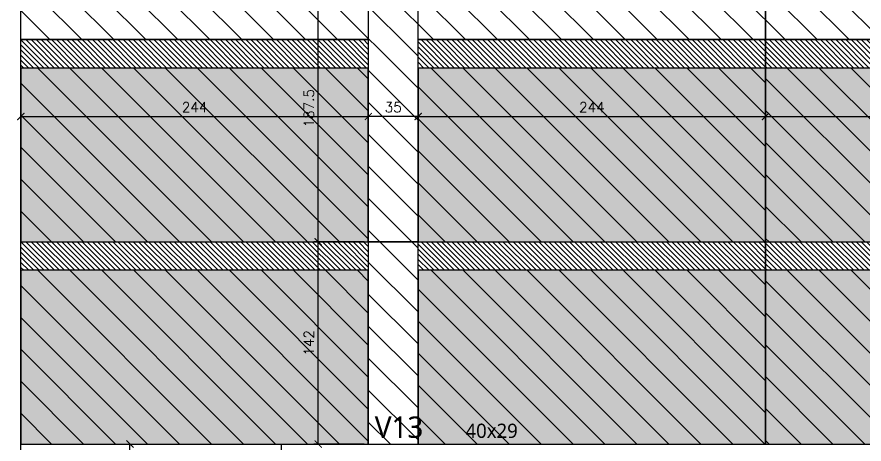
# Model space of a CAD drawing. Extents: x -32107 to -10774, y -8834 to 6017.
# Drawn here: x -29540 to -28946, y -7073 to -6773 of the extents above; entities that cross this region are included whole.
import ezdxf

# ---------------------------------------------------------------- set-up
doc = ezdxf.new("R2010")
doc.units = 0
doc.header["$PDMODE"] = 2
doc.header["$PDSIZE"] = 10
doc.layers.get('0').update_dxf_attribs({"lineweight": 13})
doc.layers.get('Defpoints').update_dxf_attribs({"lineweight": 13})
for name, color, linetype, lineweight in [('A-GENM', 7, 'Continuous', 18), ('S-BEAM', 7, 'Continuous', 18), ('S-BEAM-IDEN', 7, 'Continuous', 9)]:
    doc.layers.add(name, color=color, linetype=linetype, lineweight=lineweight)
for name, color, linetype in [('Cota', 4, 'Continuous'), ('Faixa Reesc', 8, 'Continuous'), ('Hachura 122x244', 253, 'Continuous'), ('Painéis', 200, 'Continuous'), ('Reaproveitamento', 251, 'Continuous')]:
    doc.layers.add(name, color=color, linetype=linetype)
doc.styles.add('Gadugi', font='gadugi.ttf', dxfattribs={"height": 15})
doc.styles.add('Gadugi_1', font='gadugi.ttf', dxfattribs={"height": 10})
doc.styles.add('ROMANS', font='romans.shx')
doc.dimstyles.new('Cota Paínel', dxfattribs={"dimtxt": 7, "dimasz": 5, "dimexe": 3, "dimexo": 3, "dimgap": 3, "dimtad": 1, "dimdec": 1, "dimzin": 12, "dimdsep": 46, "dimtxsty": 'ROMANS', "dimblk": 'ARCHTICK', "dimcen": 0, "dimclrd": 4, "dimclre": 4, "dimclrt": 1, "dimadec": 1, "dimazin": 3, "dimtfac": 1, "dimtdec": 1, "dimtmove": 0, "dimatfit": 3, "dimldrblk": 'OBLIQUE', "dimfxl": 1, "dimtolj": 1, "dimtzin": 12, "dimarcsym": 0})

# ---------------------------------------------------------------- blocks, each defined once
blk = doc.blocks.new('122x244')
at = {"layer": 'Hachura 122x244'}
h = blk.add_hatch(color=256, dxfattribs=at)
h.dxf.hatch_style = 2
h.paths.add_polyline_path([(-30259.5, 9300.7), (-30015.5, 9300.7), (-30015.5, 9422.7), (-30259.5, 9422.7)])
at = {"layer": 'Painéis'}
blk.add_lwpolyline([(-30259.5, 9300.7), (-30015.5, 9300.7), (-30015.5, 9422.7), (-30259.5, 9422.7)], close=True, dxfattribs=at)
blk = doc.blocks.new('_ArchTick')
at = {"color": 0, "linetype": 'ByBlock', "const_width": 0.15}
blk.add_lwpolyline([(-0.5, -0.5), (0.5, 0.5)], dxfattribs=at)
blk = doc.blocks.new('*D215')
at = {"layer": 'A-GENM', "color": 4, "lineweight": -2, "transparency": 16777216}
for p, q in [((-29537.71, -6812.14), (-29537.71, -6846.13)), ((-29293.71, -6812.14), (-29293.71, -6846.13)), ((-29537.71, -6843.13), (-29293.71, -6843.13))]:
    blk.add_line(p, q, dxfattribs=at)
at = {"layer": 'Defpoints', "color": 0, "transparency": 16777216}
for p in [(-29537.71, -6809.14), (-29293.71, -6809.14), (-29293.71, -6843.13)]:
    blk.add_point(p, dxfattribs=at)
at = {"layer": 'A-GENM', "color": 4, "lineweight": -2, "transparency": 16777216, "xscale": 5, "yscale": 5, "zscale": 5, "rotation": 180}
blk.add_blockref('_ArchTick', (-29537.71, -6843.13), dxfattribs=at)
at = {"layer": 'A-GENM', "color": 4, "lineweight": -2, "transparency": 16777216, "xscale": 5, "yscale": 5, "zscale": 5}
blk.add_blockref('_ArchTick', (-29293.71, -6843.13), dxfattribs=at)
at = {"layer": 'A-GENM', "color": 1, "transparency": 16777216, "insert": (-29415.71, -6836.63), "char_height": 7, "attachment_point": 5, "style": 'ROMANS'}
blk.add_mtext('\\A1;244', dxfattribs=at)
blk = doc.blocks.new('_OBLIQUE')
at = {"color": 0, "linetype": 'ByBlock', "lineweight": -2}
for p, q in [((0, 0), (-1, 0)), ((-0.5, -0.5), (0.5, 0.5))]:
    blk.add_line(p, q, dxfattribs=at)
blk = doc.blocks.new('*D216')
at = {"layer": 'A-GENM', "color": 4, "lineweight": -2, "transparency": 16777216}
for p, q in [((-29258.71, -6812.14), (-29258.71, -6846.13)), ((-29014.71, -6812.14), (-29014.71, -6846.13)), ((-29258.71, -6843.13), (-29014.71, -6843.13))]:
    blk.add_line(p, q, dxfattribs=at)
at = {"layer": 'Defpoints', "color": 0, "transparency": 16777216}
for p in [(-29258.71, -6809.14), (-29014.71, -6809.14), (-29014.71, -6843.13)]:
    blk.add_point(p, dxfattribs=at)
at = {"layer": 'A-GENM', "color": 4, "lineweight": -2, "transparency": 16777216, "xscale": 5, "yscale": 5, "zscale": 5, "rotation": 180}
blk.add_blockref('_ArchTick', (-29258.71, -6843.13), dxfattribs=at)
at = {"layer": 'A-GENM', "color": 4, "lineweight": -2, "transparency": 16777216, "xscale": 5, "yscale": 5, "zscale": 5}
blk.add_blockref('_ArchTick', (-29014.71, -6843.13), dxfattribs=at)
at = {"layer": 'A-GENM', "color": 1, "transparency": 16777216, "insert": (-29136.71, -6836.63), "char_height": 7, "attachment_point": 5, "style": 'ROMANS'}
blk.add_mtext('\\A1;244', dxfattribs=at)
blk = doc.blocks.new('*D217')
at = {"layer": 'A-GENM', "color": 4, "lineweight": -2, "transparency": 16777216}
for p, q in [((-29014.71, -6812.14), (-29014.71, -6846.13)), ((-28770.71, -6812.14), (-28770.71, -6846.13)), ((-29014.71, -6843.13), (-28770.71, -6843.13))]:
    blk.add_line(p, q, dxfattribs=at)
at = {"layer": 'Defpoints', "color": 0, "transparency": 16777216}
for p in [(-29014.71, -6809.14), (-28770.71, -6809.14), (-28770.71, -6843.13)]:
    blk.add_point(p, dxfattribs=at)
at = {"layer": 'A-GENM', "color": 4, "lineweight": -2, "transparency": 16777216, "xscale": 5, "yscale": 5, "zscale": 5, "rotation": 180}
blk.add_blockref('_ArchTick', (-29014.71, -6843.13), dxfattribs=at)
at = {"layer": 'A-GENM', "color": 4, "lineweight": -2, "transparency": 16777216, "xscale": 5, "yscale": 5, "zscale": 5}
blk.add_blockref('_ArchTick', (-28770.71, -6843.13), dxfattribs=at)
at = {"layer": 'A-GENM', "color": 1, "transparency": 16777216, "insert": (-28892.71, -6836.63), "char_height": 7, "attachment_point": 5, "style": 'ROMANS'}
blk.add_mtext('\\A1;244', dxfattribs=at)
blk = doc.blocks.new('*D191')
at = {"layer": 'Cota', "color": 4, "lineweight": -2, "transparency": 16777216}
for p, q in [((-29293.71, -6832.14), (-29293.71, -6846.13)), ((-29258.71, -6832.14), (-29258.71, -6846.13)), ((-29258.71, -6843.13), (-29293.71, -6843.13))]:
    blk.add_line(p, q, dxfattribs=at)
at = {"layer": 'Defpoints', "color": 0, "transparency": 16777216}
for p in [(-29293.71, -6829.14), (-29258.71, -6829.14), (-29293.71, -6843.13)]:
    blk.add_point(p, dxfattribs=at)
at = {"layer": 'Cota', "color": 4, "lineweight": -2, "transparency": 16777216, "xscale": 5, "yscale": 5, "zscale": 5, "rotation": 180}
blk.add_blockref('_ArchTick', (-29293.71, -6843.13), dxfattribs=at)
at = {"layer": 'Cota', "color": 4, "lineweight": -2, "transparency": 16777216, "xscale": 5, "yscale": 5, "zscale": 5}
blk.add_blockref('_ArchTick', (-29258.71, -6843.13), dxfattribs=at)
at = {"layer": 'Cota', "color": 1, "transparency": 16777216, "insert": (-29276.21, -6836.63), "char_height": 7, "attachment_point": 5, "style": 'ROMANS'}
blk.add_mtext('\\A1;35', dxfattribs=at)
blk = doc.blocks.new('*D192')
at = {"layer": 'Cota', "color": 4, "lineweight": -2, "transparency": 16777216}
for p, q in [((-29296.71, -6931.14), (-29331.92, -6931.14)), ((-29328.92, -7073.14), (-29328.92, -6931.14)), ((-29296.71, -7073.14), (-29331.92, -7073.14))]:
    blk.add_line(p, q, dxfattribs=at)
at = {"layer": 'Defpoints', "color": 0, "transparency": 16777216}
for p in [(-29328.92, -6931.14), (-29293.71, -6931.14), (-29293.71, -7073.14)]:
    blk.add_point(p, dxfattribs=at)
at = {"layer": 'Cota', "color": 4, "lineweight": -2, "transparency": 16777216, "xscale": 5, "yscale": 5, "zscale": 5}
for p, rotation in [((-29328.92, -6931.14), 90), ((-29328.92, -7073.14), 270)]:
    blk.add_blockref('_ArchTick', p, dxfattribs=dict(at, rotation=rotation))
at = {"layer": 'Cota', "color": 1, "transparency": 16777216, "insert": (-29335.42, -7002.14), "char_height": 7, "attachment_point": 5, "rotation": 90, "style": 'ROMANS'}
blk.add_mtext('\\A1;142', dxfattribs=at)
blk = doc.blocks.new('*D193')
at = {"layer": 'Cota', "color": 4, "lineweight": -2, "transparency": 16777216}
for p, q in [((-29296.71, -6743.64), (-29331.92, -6743.64)), ((-29328.92, -6931.14), (-29328.92, -6743.64)), ((-29296.71, -6931.14), (-29331.92, -6931.14))]:
    blk.add_line(p, q, dxfattribs=at)
at = {"layer": 'Defpoints', "color": 0, "transparency": 16777216}
for p in [(-29328.92, -6743.64), (-29293.71, -6743.64), (-29293.71, -6931.14)]:
    blk.add_point(p, dxfattribs=at)
at = {"layer": 'Cota', "color": 4, "lineweight": -2, "transparency": 16777216, "xscale": 5, "yscale": 5, "zscale": 5}
for p, rotation in [((-29328.92, -6743.64), 90), ((-29328.92, -6931.14), 270)]:
    blk.add_blockref('_ArchTick', p, dxfattribs=dict(at, rotation=rotation))
at = {"layer": 'Cota', "color": 1, "transparency": 16777216, "insert": (-29335.42, -6837.39), "char_height": 7, "attachment_point": 5, "rotation": 90, "style": 'ROMANS'}
blk.add_mtext('\\A1;187.5', dxfattribs=at)
blk = doc.blocks.new('*D250')
at = {"layer": 'Cota', "color": 4, "lineweight": -2, "transparency": 16777216}
for p, q in [((-29483.69, -7073.14), (-29458.08, -7073.14)), ((-29461.08, -7093.14), (-29461.08, -7073.14)), ((-29483.69, -7093.14), (-29458.08, -7093.14))]:
    blk.add_line(p, q, dxfattribs=at)
at = {"layer": 'Defpoints', "color": 0, "transparency": 16777216}
for p in [(-29486.69, -7073.14), (-29461.08, -7073.14), (-29486.69, -7093.14)]:
    blk.add_point(p, dxfattribs=at)
at = {"layer": 'Cota', "color": 4, "lineweight": -2, "transparency": 16777216, "xscale": 5, "yscale": 5, "zscale": 5}
for p, rotation in [((-29461.08, -7073.14), 90), ((-29461.08, -7093.14), 270)]:
    blk.add_blockref('_ArchTick', p, dxfattribs=dict(at, rotation=rotation))
at = {"layer": 'Cota', "color": 1, "transparency": 16777216, "insert": (-29467.58, -7083.14), "char_height": 7, "attachment_point": 5, "rotation": 90, "style": 'ROMANS'}
blk.add_mtext('\\A1;20', dxfattribs=at)

msp = doc.modelspace()

# ---------------------------------------------------------------- hatches: boundary and pattern name
at = {"layer": 'Faixa Reesc'}
h = msp.add_hatch(dxfattribs=at)
h.set_pattern_fill('ANSI31', color=256, scale=0.8, angle=90)
h.set_pattern_definition([(135, (704.8505, -10482.5464), (-1.79605122, -1.79605122), [])])
h.paths.add_polyline_path([(-29537.71, -6789.14), (-29293.71, -6789.14), (-29293.71, -6809.14), (-29537.71, -6809.14)])
h = msp.add_hatch(dxfattribs=at)
h.set_pattern_fill('ANSI31', color=256, scale=0.8, angle=90)
h.set_pattern_definition([(135, (669.8505, -10482.5464), (-1.79605122, -1.79605122), [])])
h.paths.add_polyline_path([(-29258.71, -6789.14), (-29014.71, -6789.14), (-29014.71, -6809.14), (-29258.71, -6809.14)])
h = msp.add_hatch(dxfattribs=at)
h.set_pattern_fill('ANSI31', color=256, scale=0.8, angle=90)
h.set_pattern_definition([(135, (425.8505, -10482.5464), (-1.79605122, -1.79605122), [])])
h.paths.add_polyline_path([(-29014.71, -6789.14), (-28770.71, -6789.14), (-28770.71, -6809.14), (-29014.71, -6809.14)])
h = msp.add_hatch(dxfattribs=at)
h.set_pattern_fill('ANSI31', color=256, scale=0.8, angle=90)
h.set_pattern_definition([(135, (704.8505, -10624.5464), (-1.79605122, -1.79605122), [])])
h.paths.add_polyline_path([(-29537.71, -6931.14), (-29293.71, -6931.14), (-29293.71, -6951.14), (-29537.71, -6951.14)])
h = msp.add_hatch(dxfattribs=at)
h.set_pattern_fill('ANSI31', color=256, scale=0.8, angle=90)
h.set_pattern_definition([(135, (669.8505, -10624.5464), (-1.79605122, -1.79605122), [])])
h.paths.add_polyline_path([(-29258.71, -6931.14), (-29014.71, -6931.14), (-29014.71, -6951.14), (-29258.71, -6951.14)])
h = msp.add_hatch(dxfattribs=at)
h.set_pattern_fill('ANSI31', color=256, scale=0.8, angle=90)
h.set_pattern_definition([(135, (425.8505, -10624.5464), (-1.79605122, -1.79605122), [])])
h.paths.add_polyline_path([(-29014.71, -6931.14), (-28770.71, -6931.14), (-28770.71, -6951.14), (-29014.71, -6951.14)])
at = {"layer": 'Reaproveitamento'}
h = msp.add_hatch(dxfattribs=at)
h.set_pattern_fill('ANSI31', color=256, scale=5, angle=90)
h.set_pattern_definition([(135, (47.011, -948.851), (-11.22532, -11.22532), [])])
h.paths.add_polyline_path([(-28770.71, -6743.64), (-28526.71, -6743.64), (-28526.71, -6758.14), (-28526.71, -6789.14), (-28770.71, -6789.14)])
h.paths.add_polyline_path([(-29014.71, -6743.64), (-28770.71, -6743.64), (-28770.71, -6789.14), (-29014.71, -6789.14)])
h.paths.add_polyline_path([(-29258.71, -6743.64), (-29014.71, -6743.64), (-29014.71, -6789.14), (-29258.71, -6789.14)])
h.paths.add_polyline_path([(-29293.71, -6743.64), (-29258.71, -6743.64), (-29258.71, -6789.14), (-29258.71, -6931.14), (-29293.71, -6931.14)])
h.paths.add_polyline_path([(-29293.71, -6621.64), (-29293.71, -6601.64), (-29271.21, -6601.64), (-29271.21, -6621.64), (-29258.71, -6621.64), (-29258.71, -6743.64), (-29293.71, -6743.64)])
h.paths.add_polyline_path([(-29537.71, -6743.64), (-29293.71, -6743.64), (-29293.71, -6789.14), (-29537.71, -6789.14)])
h.paths.add_polyline_path([(-29293.71, -6931.14), (-29258.71, -6931.14), (-29258.71, -7073.14), (-29293.71, -7073.14)])
h.paths.add_polyline_path([(-28873.47, -6779.55), (-28897.74, -6779.55), (-28897.74, -6749.55), (-28873.47, -6749.55)], flags=24)
h.paths.add_polyline_path([(-28873.07, -6789.79), (-28901.76, -6789.79), (-28901.76, -6771.8), (-28873.07, -6771.8)], flags=9)
h = msp.add_hatch(dxfattribs=at)
h.set_pattern_fill('ANSI31', color=256, scale=5, angle=90)
h.set_pattern_definition([(135, (-239.991, -10523.737), (-11.22532, -11.22532), [])])
h.paths.add_polyline_path([(-29537.71, -6931.14), (-29293.71, -6931.14), (-29293.71, -6809.14), (-29537.71, -6809.14)])
h = msp.add_hatch(dxfattribs=at)
h.set_pattern_fill('ANSI31', color=256, scale=5, angle=90)
h.set_pattern_definition([(135, (-30.991, -10523.737), (-11.22532, -11.22532), [])])
h.paths.add_polyline_path([(-29258.71, -6931.14), (-29014.71, -6931.14), (-29014.71, -6809.14), (-29258.71, -6809.14)])
h = msp.add_hatch(dxfattribs=at)
h.set_pattern_fill('ANSI31', color=256, scale=5, angle=90)
h.set_pattern_definition([(135, (-274.991, -10523.737), (-11.22532, -11.22532), [])])
h.paths.add_polyline_path([(-29014.71, -6931.14), (-28770.71, -6931.14), (-28770.71, -6809.14), (-29014.71, -6809.14)])
h = msp.add_hatch(dxfattribs=at)
h.set_pattern_fill('ANSI31', color=256, scale=5, angle=90)
h.set_pattern_definition([(135, (-239.991, -10665.737), (-11.22532, -11.22532), [])])
h.paths.add_polyline_path([(-29537.71, -7073.14), (-29293.71, -7073.14), (-29293.71, -6951.14), (-29537.71, -6951.14)])
h = msp.add_hatch(dxfattribs=at)
h.set_pattern_fill('ANSI31', color=256, scale=5, angle=90)
h.set_pattern_definition([(135, (-30.991, -10665.737), (-11.22532, -11.22532), [])])
h.paths.add_polyline_path([(-29258.71, -7073.14), (-29014.71, -7073.14), (-29014.71, -6951.14), (-29258.71, -6951.14)])
h = msp.add_hatch(dxfattribs=at)
h.set_pattern_fill('ANSI31', color=256, scale=5, angle=90)
h.set_pattern_definition([(135, (-274.991, -10665.737), (-11.22532, -11.22532), [])])
h.paths.add_polyline_path([(-29014.71, -7073.14), (-28770.71, -7073.14), (-28770.71, -6951.14), (-29014.71, -6951.14)])

# ---------------------------------------------------------------- linework, layer by layer
at = {"layer": 'Painéis'}
for points in [[(-29293.71, -6789.14), (-29537.71, -6789.14), (-29537.71, -6743.64), (-29293.71, -6743.64)], [(-29293.71, -6931.14), (-29258.71, -6931.14), (-29258.71, -6743.64), (-29293.71, -6743.64)], [(-29014.71, -6789.14), (-29258.71, -6789.14), (-29258.71, -6743.64), (-29014.71, -6743.64)], [(-28770.71, -6789.14), (-29014.71, -6789.14), (-29014.71, -6743.64), (-28770.71, -6743.64)], [(-29293.71, -6809.14), (-29537.71, -6809.14), (-29537.71, -6789.14), (-29293.71, -6789.14)], [(-29014.71, -6809.14), (-29258.71, -6809.14), (-29258.71, -6789.14), (-29014.71, -6789.14)], [(-28770.71, -6809.14), (-29014.71, -6809.14), (-29014.71, -6789.14), (-28770.71, -6789.14)], [(-29293.71, -6951.14), (-29537.71, -6951.14), (-29537.71, -6931.14), (-29293.71, -6931.14)], [(-29293.71, -7073.14), (-29258.71, -7073.14), (-29258.71, -6931.14), (-29293.71, -6931.14)], [(-29014.71, -6951.14), (-29258.71, -6951.14), (-29258.71, -6931.14), (-29014.71, -6931.14)], [(-28770.71, -6951.14), (-29014.71, -6951.14), (-29014.71, -6931.14), (-28770.71, -6931.14)]]:
    msp.add_lwpolyline(points, close=True, dxfattribs=at)
at = {"layer": 'S-BEAM', "lineweight": 25}
for p, q in [((-29537.71, -7189.14), (-29537.71, -6511.64)), ((-29354.71, -7073.14), (-29309.71, -7073.14)), ((-29354.71, -7189.14), (-29354.71, -7073.14)), ((-29309.71, -7073.14), (-28567.71, -7073.14))]:
    msp.add_line(p, q, dxfattribs=at)

# ---------------------------------------------------------------- block references
at = {"layer": 'Reaproveitamento'}
for p in [(721.79, -16231.84), (1000.79, -16231.84), (1244.79, -16231.84), (721.79, -16373.84), (1000.79, -16373.84), (1244.79, -16373.84)]:
    msp.add_blockref('122x244', p, dxfattribs=at)

# ---------------------------------------------------------------- texts
at = {"layer": 'S-BEAM-IDEN', "attachment_point": 1}
for s, insert, char_height, width, style in [('V13', (-29289.14, -7053.79), 15, 44.0928, 'Gadugi'), ('40x29', (-29225.44, -7058.82), 10, 44.8945, 'Gadugi_1')]:
    msp.add_mtext(s, dxfattribs=dict(at, insert=insert, char_height=char_height, width=width, style=style))

# ---------------------------------------------------------------- dimensions: what is measured, and where the dimension line sits
at = {"layer": 'A-GENM'}
for base, p1, p2, picture, middle in [((-29293.71, -6843.13), (-29537.71, -6809.14), (-29293.71, -6809.14), '*D215', (-29415.71, -6836.63)), ((-29014.71, -6843.13), (-29258.71, -6809.14), (-29014.71, -6809.14), '*D216', (-29136.71, -6836.63)), ((-28770.71, -6843.13), (-29014.71, -6809.14), (-28770.71, -6809.14), '*D217', (-28892.71, -6836.63))]:
    dim = msp.add_linear_dim(base=base, p1=p1, p2=p2, dimstyle='Cota Paínel', override={"dimarcsym": 2}, dxfattribs=at)
    dim.commit()
    dim.dimension.update_dxf_attribs({"geometry": picture, "text_midpoint": middle})
at = {"layer": 'Cota'}
for base, p1, p2, angle, override, picture, middle in [((-29328.92, -6743.64), (-29293.71, -6931.14), (-29293.71, -6743.64), 90, {"dimtmove": 1, "dimarcsym": 2}, '*D193', (-29335.42, -6837.39)), ((-29293.71, -6843.13), (-29258.71, -6829.14), (-29293.71, -6829.14), 180, {"dimarcsym": 2}, '*D191', (-29276.21, -6836.63)), ((-29328.92, -6931.14), (-29293.71, -7073.14), (-29293.71, -6931.14), 90, {"dimarcsym": 2}, '*D192', (-29335.42, -7002.14)), ((-29461.08, -7073.14), (-29486.69, -7093.14), (-29486.69, -7073.14), 89.99995, {"dimarcsym": 2}, '*D250', (-29467.58, -7083.14))]:
    dim = msp.add_linear_dim(base=base, p1=p1, p2=p2, angle=angle, dimstyle='Cota Paínel', override=override, dxfattribs=at)
    dim.commit()
    dim.dimension.update_dxf_attribs({"geometry": picture, "text_midpoint": middle})

doc.saveas('drawing.dxf')
